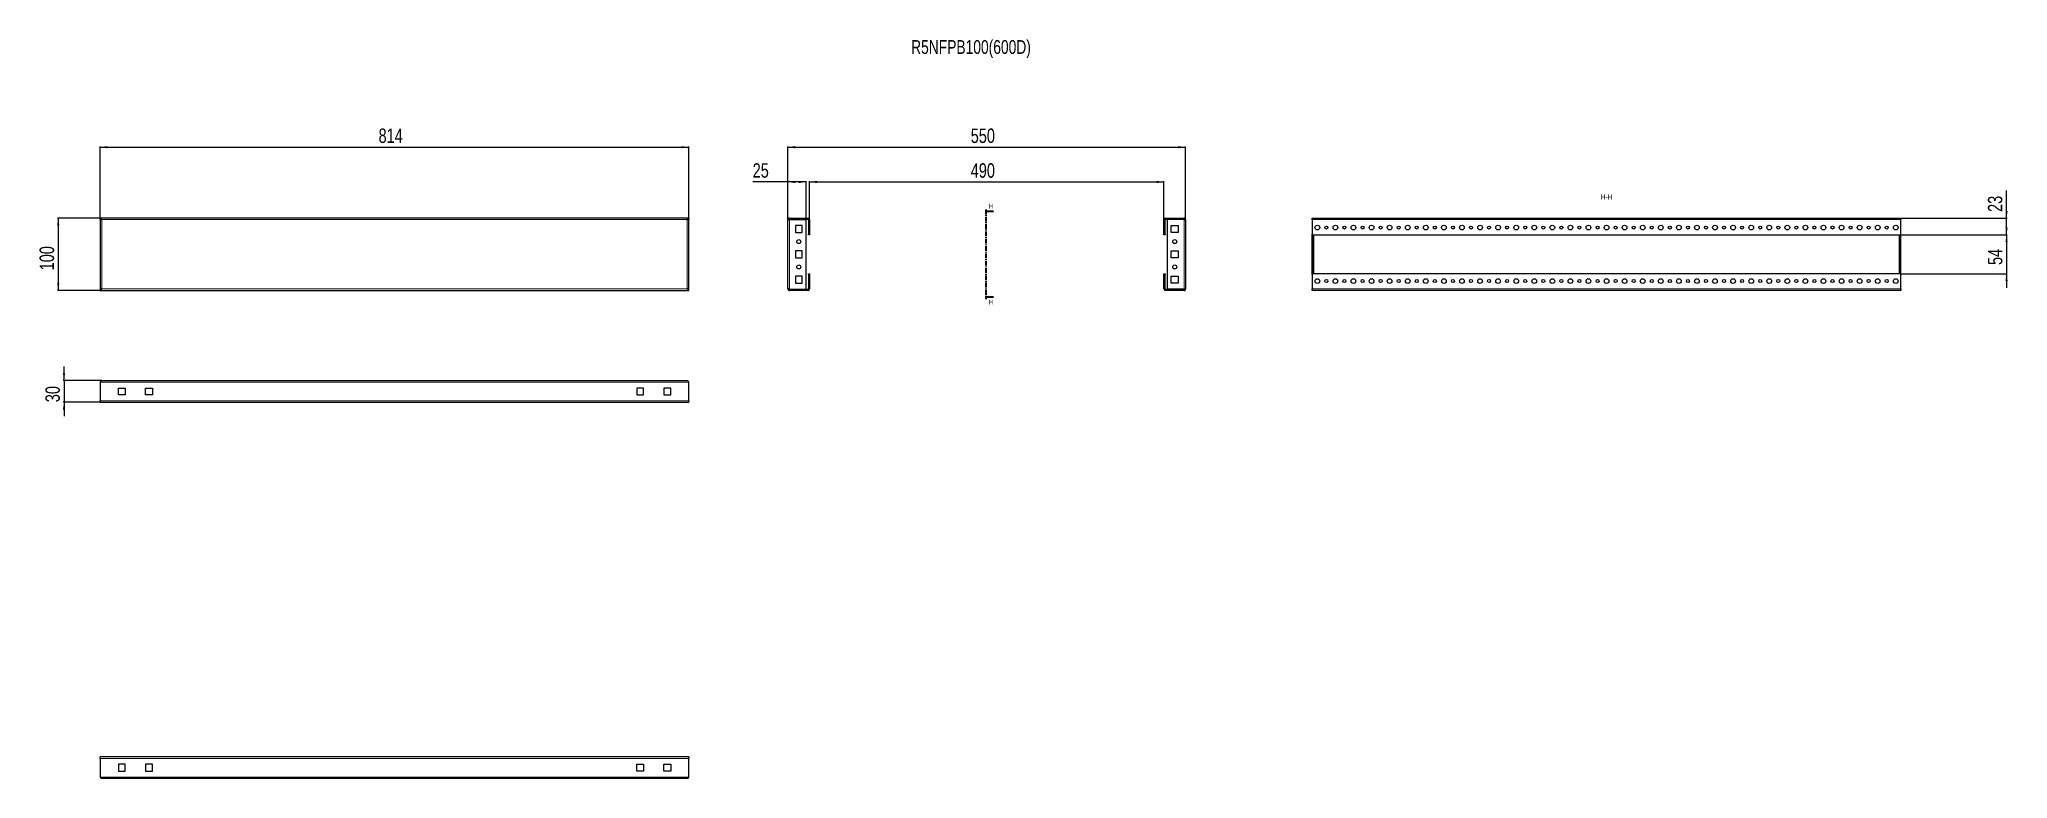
# Model space of a CAD drawing. Header units: millimetres. Extents: x -314 to 2408, y -442 to 580.
import ezdxf

# ---------------------------------------------------------------- set-up
doc = ezdxf.new("R2010")
doc.units = ezdxf.units.MM
doc.linetypes.add('CENTER', pattern=[10.16, 6.35, -1.27, 1.27, -1.27])
doc.layers.add('FORMAT', color=7, linetype='Continuous')
doc.styles.add('SLDTEXTSTYLE0', font='TXT', dxfattribs={"width": 0.75})
doc.dimstyles.new('SLDDIMSTYLE0', dxfattribs={"dimtxt": 20, "dimasz": 10, "dimexe": 0, "dimexo": 0.0625, "dimgap": 5, "dimtad": 2, "dimdec": 1, "dimrnd": 1e-09, "dimzin": 12, "dimdsep": 46, "dimtxsty": 'SLDTEXTSTYLE0', "dimsah": 1, "dimcen": 0.09, "dimadec": 0, "dimazin": 3, "dimtfac": 1, "dimtofl": 0, "dimtmove": 0, "dimatfit": 3, "dimfxl": 0, "dimfrac": 2, "dimtolj": 1, "dimtzin": 12, "dimarcsym": 0})
doc.dimstyles.new('SLDDIMSTYLE1', dxfattribs={"dimtxt": 20, "dimasz": 10, "dimexe": 0, "dimexo": 0.0625, "dimgap": 5, "dimtad": 2, "dimdec": 1, "dimrnd": 1e-09, "dimzin": 12, "dimdsep": 46, "dimtxsty": 'SLDTEXTSTYLE0', "dimsah": 1, "dimcen": 0.09, "dimadec": 0, "dimazin": 3, "dimtfac": 1, "dimtmove": 0, "dimatfit": 0, "dimfxl": 0, "dimfrac": 2, "dimtolj": 1, "dimtzin": 12, "dimarcsym": 0})

# ---------------------------------------------------------------- blocks, each defined once
blk = doc.blocks.new('_D')
at = {"layer": 'FORMAT'}
for p, q in [((-229.8, 330.6), (-229.8, 431.6)), ((-229.8, 430.6), (584.2, 430.6)), ((584.2, 330.6), (584.2, 431.6))]:
    blk.add_line(p, q, dxfattribs=at)
for points in [[(-229.8, 430.6), (-219.8, 429), (-219.8, 432.1)], [(584.2, 430.6), (574.2, 432.1), (574.2, 429)]]:
    blk.add_solid(points, dxfattribs=at)
at = {"layer": 'FORMAT', "insert": (155.1, 456.4), "char_height": 20, "attachment_point": 1, "style": 'SLDTEXTSTYLE0'}
blk.add_mtext('814', dxfattribs=at)
blk = doc.blocks.new('_D_1')
at = {"layer": 'FORMAT'}
for p, q in [((-229.8, 332.6), (-288.9, 332.6)), ((-287.9, 332.6), (-287.9, 232.6)), ((-229.8, 232.6), (-288.9, 232.6))]:
    blk.add_line(p, q, dxfattribs=at)
for points in [[(-287.9, 332.6), (-289.5, 322.6), (-286.4, 322.6)], [(-287.9, 232.6), (-286.4, 242.6), (-289.5, 242.6)]]:
    blk.add_solid(points, dxfattribs=at)
at = {"layer": 'FORMAT', "insert": (-313.7, 260.4), "char_height": 20, "attachment_point": 1, "rotation": 90, "style": 'SLDTEXTSTYLE0'}
blk.add_mtext('100', dxfattribs=at)
blk = doc.blocks.new('_D_2')
at = {"layer": 'FORMAT'}
for p, q in [((721.3, 330.5), (721.3, 431.6)), ((721.3, 430.6), (1271.3, 430.6)), ((1271.3, 330.5), (1271.3, 431.6))]:
    blk.add_line(p, q, dxfattribs=at)
for points in [[(721.3, 430.6), (731.3, 429), (731.3, 432.1)], [(1271.3, 430.6), (1261.3, 432.1), (1261.3, 429)]]:
    blk.add_solid(points, dxfattribs=at)
at = {"layer": 'FORMAT', "insert": (974.1, 456.4), "char_height": 20, "attachment_point": 1, "style": 'SLDTEXTSTYLE0'}
blk.add_mtext('550', dxfattribs=at)
blk = doc.blocks.new('_D_3')
at = {"layer": 'FORMAT'}
for p, q in [((751.3, 330.5), (751.3, 383.6)), ((751.3, 382.6), (1241.3, 382.6)), ((1241.3, 330.5), (1241.3, 383.6))]:
    blk.add_line(p, q, dxfattribs=at)
for points in [[(751.3, 382.6), (761.3, 381), (761.3, 384.1)], [(1241.3, 382.6), (1231.3, 384.1), (1231.3, 381)]]:
    blk.add_solid(points, dxfattribs=at)
at = {"layer": 'FORMAT', "insert": (974.1, 408.4), "char_height": 20, "attachment_point": 1, "style": 'SLDTEXTSTYLE0'}
blk.add_mtext('490', dxfattribs=at)
blk = doc.blocks.new('_D_4')
at = {"layer": 'FORMAT'}
for p, q in [((721.3, 382.6), (672.5, 382.6)), ((721.3, 330.5), (721.3, 383.6)), ((746.3, 382.6), (721.3, 382.6)), ((746.3, 330.6), (746.3, 383.6))]:
    blk.add_line(p, q, dxfattribs=at)
for points in [[(721.3, 382.6), (731.3, 381), (731.3, 384.1)], [(746.3, 382.6), (736.3, 384.1), (736.3, 381)]]:
    blk.add_solid(points, dxfattribs=at)
at = {"layer": 'FORMAT', "insert": (672.5, 408.4), "char_height": 20, "attachment_point": 1, "style": 'SLDTEXTSTYLE0'}
blk.add_mtext('25', dxfattribs=at)
blk = doc.blocks.new('_D_5')
at = {"layer": 'FORMAT'}
for p, q in [((-279.9, 108), (-279.9, 127.3)), ((-227.7, 108), (-280.9, 108)), ((-279.9, 108), (-279.9, 78)), ((-229.8, 78), (-280.9, 78)), ((-279.9, 78), (-279.9, 58.8))]:
    blk.add_line(p, q, dxfattribs=at)
for points in [[(-279.9, 108), (-278.4, 118), (-281.5, 118)], [(-279.9, 78), (-281.5, 68), (-278.4, 68)]]:
    blk.add_solid(points, dxfattribs=at)
at = {"layer": 'FORMAT', "insert": (-305.7, 78.2), "char_height": 20, "attachment_point": 1, "rotation": 90, "style": 'SLDTEXTSTYLE0'}
blk.add_mtext('30', dxfattribs=at)
blk = doc.blocks.new('_D_6')
at = {"layer": 'FORMAT'}
for p, q in [((2406.6, 309.6), (2406.6, 328.8)), ((2259.5, 309.6), (2407.6, 309.6)), ((2406.6, 309.6), (2406.6, 255.6)), ((2259.5, 255.6), (2407.6, 255.6)), ((2406.6, 255.6), (2406.6, 236.3))]:
    blk.add_line(p, q, dxfattribs=at)
for points in [[(2406.6, 309.6), (2408.2, 319.6), (2405.1, 319.6)], [(2406.6, 255.6), (2405.1, 245.6), (2408.2, 245.6)]]:
    blk.add_solid(points, dxfattribs=at)
at = {"layer": 'FORMAT', "insert": (2380.8, 267.8), "char_height": 20, "attachment_point": 1, "rotation": 90, "style": 'SLDTEXTSTYLE0'}
blk.add_mtext('54', dxfattribs=at)
blk = doc.blocks.new('_D_7')
at = {"layer": 'FORMAT'}
for p, q in [((2406.6, 332.6), (2406.6, 370.7)), ((2260.5, 332.6), (2407.6, 332.6)), ((2406.6, 309.6), (2406.6, 332.6)), ((2259.5, 309.6), (2407.6, 309.6)), ((2406.6, 309.6), (2406.6, 290.3))]:
    blk.add_line(p, q, dxfattribs=at)
for points in [[(2406.6, 332.6), (2408.2, 342.6), (2405.1, 342.6)], [(2406.6, 309.6), (2405.1, 299.6), (2408.2, 299.6)]]:
    blk.add_solid(points, dxfattribs=at)
at = {"layer": 'FORMAT', "insert": (2380.8, 341.1), "char_height": 20, "attachment_point": 1, "rotation": 90, "style": 'SLDTEXTSTYLE0'}
blk.add_mtext('23', dxfattribs=at)

msp = doc.modelspace()

# ---------------------------------------------------------------- linework, layer by layer
at = {"color": 7, "linetype": 'Continuous', "lineweight": 25}
for p, q in [((584.22, 332.57), (-229.78, 332.57)), ((-229.78, 331.07), (-229.78, 332.57)), ((-229.78, 331.07), (-229.78, 330.57)), ((-229.78, 330.57), (-229.78, 234.57)), ((-229.78, 330.57), (-228.28, 330.57)), ((584.22, 330.57), (582.72, 330.57)), ((584.22, 332.57), (584.22, 331.07)), ((584.22, 330.57), (584.22, 331.07)), ((584.22, 234.57), (584.22, 330.57)), ((721.27, 234.67), (721.27, 330.47)), ((723.37, 332.57), (723.37, 331.07)), ((723.37, 332.57), (749.17, 332.57)), ((723.37, 331.07), (749.17, 331.07)), ((723.37, 330.57), (746.27, 330.57)), ((746.27, 234.57), (746.27, 330.57)), ((749.77, 330.47), (749.77, 310.57)), ((751.27, 330.47), (751.27, 310.57)), ((1241.27, 310.57), (1241.27, 330.47)), ((1242.77, 310.57), (1242.77, 330.47)), ((1243.37, 332.57), (1269.17, 332.57)), ((1243.37, 331.07), (1269.17, 331.07)), ((1246.27, 234.57), (1246.27, 330.57)), ((1269.17, 330.57), (1246.27, 330.57)), ((1269.17, 331.07), (1269.17, 332.57)), ((1271.27, 330.47), (1271.27, 234.67)), ((1446.45, 330.47), (1446.45, 332.57)), ((1446.45, 332.57), (2260.45, 332.57)), ((1446.45, 330.47), (1446.45, 310.57)), ((2260.45, 332.57), (2260.45, 330.47)), ((2260.45, 310.57), (2260.45, 330.47)), ((731.52, 322.32), (731.52, 312.82)), ((741.02, 322.32), (731.52, 322.32)), ((731.52, 312.82), (741.02, 312.82)), ((741.02, 312.82), (741.02, 322.32)), ((749.77, 310.57), (751.27, 310.57)), ((749.77, 309.57), (749.77, 310.57)), ((751.27, 309.57), (749.77, 309.57)), ((751.27, 310.57), (751.27, 309.57)), ((1241.27, 310.57), (1242.77, 310.57)), ((1241.27, 309.57), (1241.27, 310.57)), ((1242.77, 309.57), (1241.27, 309.57)), ((1242.77, 310.57), (1242.77, 309.57)), ((1251.52, 322.32), (1261.02, 322.32)), ((1251.52, 312.82), (1251.52, 322.32)), ((1261.02, 312.82), (1251.52, 312.82)), ((1261.02, 322.32), (1261.02, 312.82)), ((1446.45, 310.57), (1447.45, 309.57)), ((1446.45, 254.57), (1446.45, 310.57)), ((1447.45, 309.57), (2259.45, 309.57)), ((1447.95, 255.57), (1447.95, 309.57)), ((2258.95, 255.57), (2258.95, 309.57)), ((2259.45, 309.57), (2260.45, 310.57)), ((2260.45, 254.57), (2260.45, 310.57)), ((731.52, 287.32), (731.52, 277.82)), ((741.02, 287.32), (731.52, 287.32)), ((731.52, 277.82), (741.02, 277.82)), ((741.02, 277.82), (741.02, 287.32)), ((1251.52, 287.32), (1261.02, 287.32)), ((1251.52, 277.82), (1251.52, 287.32)), ((1261.02, 277.82), (1251.52, 277.82)), ((1261.02, 287.32), (1261.02, 277.82)), ((741.02, 252.32), (731.52, 252.32)), ((731.52, 252.32), (731.52, 242.82)), ((741.02, 242.82), (741.02, 252.32)), ((749.77, 254.57), (749.77, 255.57)), ((749.77, 255.57), (751.27, 255.57)), ((751.27, 254.57), (749.77, 254.57)), ((749.77, 254.57), (749.77, 234.67)), ((751.27, 255.57), (751.27, 254.57)), ((751.27, 254.57), (751.27, 234.67)), ((1241.27, 255.57), (1242.77, 255.57)), ((1241.27, 254.57), (1241.27, 255.57)), ((1241.27, 234.67), (1241.27, 254.57)), ((1242.77, 254.57), (1241.27, 254.57)), ((1242.77, 255.57), (1242.77, 254.57)), ((1242.77, 234.67), (1242.77, 254.57)), ((1251.52, 252.32), (1261.02, 252.32)), ((1251.52, 242.82), (1251.52, 252.32)), ((1261.02, 252.32), (1261.02, 242.82)), ((1447.45, 255.57), (1446.45, 254.57)), ((1446.45, 254.57), (1446.45, 234.67)), ((2259.45, 255.57), (1447.45, 255.57)), ((2260.45, 254.57), (2259.45, 255.57)), ((2260.45, 234.67), (2260.45, 254.57)), ((-228.28, 234.57), (-229.78, 234.57)), ((-229.78, 234.57), (-229.78, 234.07)), ((-229.78, 234.07), (-229.78, 232.57)), ((-229.78, 232.57), (584.22, 232.57)), ((582.72, 234.57), (584.22, 234.57)), ((584.22, 234.07), (584.22, 234.57)), ((584.22, 232.57), (584.22, 234.07)), ((723.37, 234.57), (746.27, 234.57)), ((723.37, 232.57), (723.37, 234.07)), ((749.17, 234.07), (723.37, 234.07)), ((749.17, 232.57), (723.37, 232.57)), ((731.52, 242.82), (741.02, 242.82)), ((1269.17, 234.07), (1243.37, 234.07)), ((1269.17, 232.57), (1243.37, 232.57)), ((1269.17, 234.57), (1246.27, 234.57)), ((1261.02, 242.82), (1251.52, 242.82)), ((1269.17, 234.07), (1269.17, 232.57)), ((1446.45, 232.57), (1446.45, 234.67)), ((2260.45, 232.57), (1446.45, 232.57)), ((2260.45, 234.67), (2260.45, 232.57)), ((-229.78, 105.92), (-229.78, 80.12)), ((-227.68, 108.02), (582.12, 108.02)), ((-204.78, 97.77), (-195.28, 97.77)), ((-204.78, 88.27), (-204.78, 97.77)), ((-195.28, 88.27), (-204.78, 88.27)), ((-195.28, 97.77), (-195.28, 88.27)), ((-167.28, 97.77), (-157.78, 97.77)), ((-167.28, 88.27), (-167.28, 97.77)), ((-157.78, 88.27), (-167.28, 88.27)), ((-157.78, 97.77), (-157.78, 88.27)), ((521.72, 97.77), (512.22, 97.77)), ((512.22, 97.77), (512.22, 88.27)), ((512.22, 88.27), (521.72, 88.27)), ((521.72, 88.27), (521.72, 97.77)), ((549.72, 97.77), (549.72, 88.27)), ((559.22, 97.77), (549.72, 97.77)), ((549.72, 88.27), (559.22, 88.27)), ((559.22, 88.27), (559.22, 97.77)), ((584.22, 80.12), (584.22, 105.92)), ((-229.78, 78.02), (-229.78, 80.12)), ((-229.78, 78.02), (584.22, 78.02)), ((584.22, 80.12), (584.22, 78.02)), ((584.22, -411.98), (-229.78, -411.98)), ((-229.78, -414.08), (-229.78, -411.98)), ((-229.78, -414.08), (-229.78, -439.88)), ((-195.28, -422.23), (-204.78, -422.23)), ((-204.78, -422.23), (-204.78, -431.73)), ((-204.78, -431.73), (-195.28, -431.73)), ((-195.28, -431.73), (-195.28, -422.23)), ((-157.78, -422.23), (-167.28, -422.23)), ((-167.28, -422.23), (-167.28, -431.73)), ((-167.28, -431.73), (-157.78, -431.73)), ((-157.78, -431.73), (-157.78, -422.23)), ((512.22, -431.73), (512.22, -422.23)), ((512.22, -422.23), (521.72, -422.23)), ((521.72, -431.73), (512.22, -431.73)), ((521.72, -422.23), (521.72, -431.73)), ((549.72, -422.23), (559.22, -422.23)), ((549.72, -431.73), (549.72, -422.23)), ((559.22, -431.73), (549.72, -431.73)), ((559.22, -422.23), (559.22, -431.73)), ((584.22, -411.98), (584.22, -414.08)), ((584.22, -439.88), (584.22, -414.08)), ((582.12, -441.98), (-227.68, -441.98))]:
    msp.add_line(p, q, dxfattribs=at)
at = {"color": 8, "linetype": 'Continuous', "lineweight": 18}
for p, q in [((582.12, 330.47), (-227.68, 330.47)), ((-227.68, 330.47), (-227.68, 234.67)), ((582.12, 234.67), (582.12, 330.47)), ((723.37, 234.57), (723.37, 330.57)), ((749.17, 331.07), (749.17, 332.57)), ((749.77, 330.47), (751.27, 330.47)), ((1242.77, 330.47), (1241.27, 330.47)), ((1243.37, 331.07), (1243.37, 332.57)), ((1269.17, 330.57), (1269.17, 234.57)), ((1446.45, 330.47), (2260.45, 330.47)), ((1448.55, 255.57), (1448.55, 309.57)), ((2258.35, 309.57), (2258.35, 255.57)), ((-227.68, 234.67), (582.12, 234.67)), ((749.17, 234.07), (749.17, 232.57)), ((749.77, 234.67), (751.27, 234.67)), ((1242.77, 234.67), (1241.27, 234.67)), ((1243.37, 234.07), (1243.37, 232.57)), ((2260.45, 234.67), (1446.45, 234.67)), ((-229.78, 105.92), (584.22, 105.92)), ((-229.78, 80.12), (584.22, 80.12)), ((584.22, -414.08), (-229.78, -414.08)), ((584.22, -439.88), (-229.78, -439.88))]:
    msp.add_line(p, q, dxfattribs=at)
at = {"color": 7, "linetype": 'CENTER', "lineweight": 35}
msp.add_line((994.74, 344.57), (994.74, 220.56), dxfattribs=at)
at = {"color": 7, "linetype": 'Continuous', "lineweight": 35}
for p, q in [((1005.38, 341.57), (994.74, 341.57)), ((1005.38, 223.56), (994.74, 223.56))]:
    msp.add_line(p, q, dxfattribs=at)
at = {"color": 7, "linetype": 'Continuous', "lineweight": 25}
for centre, radius in [((736.27, 300.07), 2.75), ((1256.27, 300.07), 2.75), ((1453.45, 319.57), 3.25), ((1465.95, 319.57), 2.1), ((1478.45, 319.57), 3.25), ((1490.95, 319.57), 2.1), ((1503.45, 319.57), 3.25), ((1515.95, 319.57), 2.1), ((1528.45, 319.57), 3.25), ((1540.95, 319.57), 2.1), ((1553.45, 319.57), 3.25), ((1565.95, 319.57), 2.1), ((1578.45, 319.57), 3.25), ((1590.95, 319.57), 2.1), ((1603.45, 319.57), 3.25), ((1615.95, 319.57), 2.1), ((1628.45, 319.57), 3.25), ((1640.95, 319.57), 2.1), ((1653.45, 319.57), 3.25), ((1665.95, 319.57), 2.1), ((1678.45, 319.57), 3.25), ((1690.95, 319.57), 2.1), ((1703.45, 319.57), 3.25), ((1715.95, 319.57), 2.1), ((1728.45, 319.57), 3.25), ((1740.95, 319.57), 2.1), ((1753.45, 319.57), 3.25), ((1765.95, 319.57), 2.1), ((1778.45, 319.57), 3.25), ((1790.95, 319.57), 2.1), ((1803.45, 319.57), 3.25), ((1815.95, 319.57), 2.1), ((1828.45, 319.57), 3.25), ((1840.95, 319.57), 2.1), ((1853.45, 319.57), 3.25), ((1865.95, 319.57), 2.1), ((1878.45, 319.57), 3.25), ((1890.95, 319.57), 2.1), ((1903.45, 319.57), 3.25), ((1915.95, 319.57), 2.1), ((1928.45, 319.57), 3.25), ((1940.95, 319.57), 2.1), ((1953.45, 319.57), 3.25), ((1965.95, 319.57), 2.1), ((1978.45, 319.57), 3.25), ((1990.95, 319.57), 2.1), ((2003.45, 319.57), 3.25), ((2015.95, 319.57), 2.1), ((2028.45, 319.57), 3.25), ((2040.95, 319.57), 2.1), ((2053.45, 319.57), 3.25), ((2065.95, 319.57), 2.1), ((2078.45, 319.57), 3.25), ((2090.95, 319.57), 2.1), ((2103.45, 319.57), 3.25), ((2115.95, 319.57), 2.1), ((2128.45, 319.57), 3.25), ((2140.95, 319.57), 2.1), ((2153.45, 319.57), 3.25), ((2165.95, 319.57), 2.1), ((2178.45, 319.57), 3.25), ((2190.95, 319.57), 2.1), ((2203.45, 319.57), 3.25), ((2215.95, 319.57), 2.1), ((2228.45, 319.57), 3.25), ((2240.95, 319.57), 2.1), ((2253.45, 319.57), 3.25), ((736.27, 265.07), 2.75), ((1256.27, 265.07), 2.75), ((1453.45, 245.57), 3.25), ((1465.95, 245.57), 2.1), ((1478.45, 245.57), 3.25), ((1490.95, 245.57), 2.1), ((1503.45, 245.57), 3.25), ((1515.95, 245.57), 2.1), ((1528.45, 245.57), 3.25), ((1540.95, 245.57), 2.1), ((1553.45, 245.57), 3.25), ((1565.95, 245.57), 2.1), ((1578.45, 245.57), 3.25), ((1590.95, 245.57), 2.1), ((1603.45, 245.57), 3.25), ((1615.95, 245.57), 2.1), ((1628.45, 245.57), 3.25), ((1640.95, 245.57), 2.1), ((1653.45, 245.57), 3.25), ((1665.95, 245.57), 2.1), ((1678.45, 245.57), 3.25), ((1690.95, 245.57), 2.1), ((1703.45, 245.57), 3.25), ((1715.95, 245.57), 2.1), ((1728.45, 245.57), 3.25), ((1740.95, 245.57), 2.1), ((1753.45, 245.57), 3.25), ((1765.95, 245.57), 2.1), ((1778.45, 245.57), 3.25), ((1790.95, 245.57), 2.1), ((1803.45, 245.57), 3.25), ((1815.95, 245.57), 2.1), ((1828.45, 245.57), 3.25), ((1840.95, 245.57), 2.1), ((1853.45, 245.57), 3.25), ((1865.95, 245.57), 2.1), ((1878.45, 245.57), 3.25), ((1890.95, 245.57), 2.1), ((1903.45, 245.57), 3.25), ((1915.95, 245.57), 2.1), ((1928.45, 245.57), 3.25), ((1940.95, 245.57), 2.1), ((1953.45, 245.57), 3.25), ((1965.95, 245.57), 2.1), ((1978.45, 245.57), 3.25), ((1990.95, 245.57), 2.1), ((2003.45, 245.57), 3.25), ((2015.95, 245.57), 2.1), ((2028.45, 245.57), 3.25), ((2040.95, 245.57), 2.1), ((2053.45, 245.57), 3.25), ((2065.95, 245.57), 2.1), ((2078.45, 245.57), 3.25), ((2090.95, 245.57), 2.1), ((2103.45, 245.57), 3.25), ((2115.95, 245.57), 2.1), ((2128.45, 245.57), 3.25), ((2140.95, 245.57), 2.1), ((2153.45, 245.57), 3.25), ((2165.95, 245.57), 2.1), ((2178.45, 245.57), 3.25), ((2190.95, 245.57), 2.1), ((2203.45, 245.57), 3.25), ((2215.95, 245.57), 2.1), ((2228.45, 245.57), 3.25), ((2240.95, 245.57), 2.1), ((2253.45, 245.57), 3.25)]:
    msp.add_circle(centre, radius, dxfattribs=at)
for centre, radius, start, end in [((749.17, 330.47), 2.1, 0, 90), ((749.17, 330.47), 0.6, 0, 90), ((1243.37, 330.47), 2.1, 90, 180), ((1243.37, 330.47), 0.6, 90, 180), ((749.17, 234.67), 2.1, 270, 0), ((749.17, 234.67), 0.6, 270, 360), ((1243.37, 234.67), 2.1, 180, 270), ((1243.37, 234.67), 0.6, 180, 270)]:
    msp.add_arc(centre, radius, start, end, dxfattribs=at)
for points, knots in [([(-227.68, 330.47), (-227.86, 330.75), (-228.22, 331.31), (-228.75, 332.01), (-229.27, 332.48), (-229.62, 332.54), (-229.78, 332.57)], [0, 0, 0, 0, 0.2547527, 0.5096447, 0.7645377, 1, 1, 1, 1]), ([(-227.68, 330.47), (-227.86, 330.55), (-228.23, 330.71), (-228.92, 330.98), (-229.44, 331.03), (-229.78, 331.07)], [0, 0, 0, 0, 0.2598775, 0.5197391, 1, 1, 1, 1]), ([(1271.27, 330.47), (1271.23, 330.75), (1271.17, 331.31), (1270.66, 332.01), (1269.97, 332.48), (1269.43, 332.54), (1269.17, 332.57)], [0, 0, 0, 0, 0.2547527, 0.5096447, 0.7645377, 1, 1, 1, 1]), ([(1269.77, 330.47), (1269.76, 330.55), (1269.74, 330.71), (1269.55, 330.98), (1269.32, 331.03), (1269.17, 331.07)], [0, 0, 0, 0, 0.2598775, 0.5197391, 1, 1, 1, 1]), ([(582.12, 108.02), (582.3, 107.99), (582.65, 107.92), (583.19, 107.42), (583.71, 106.72), (584.06, 106.18), (584.22, 105.92)], [0, 0, 0, 0, 0.2547527, 0.5096447, 0.7645377, 1, 1, 1, 1]), ([(-227.68, -441.98), (-227.86, -441.95), (-228.22, -441.88), (-228.75, -441.38), (-229.27, -440.68), (-229.62, -440.14), (-229.78, -439.88)], [0, 0, 0, 0, 0.2547527, 0.5096447, 0.7645377, 1, 1, 1, 1])]:
    msp.add_open_spline(points, degree=3, knots=knots, dxfattribs=at)
for points in [[(-229.78, 330.57), (-229.75, 330.56), (-229.69, 330.54), (-229.2, 330.52), (-228.51, 330.49), (-227.96, 330.47), (-227.68, 330.47)], [(584.22, 332.57), (584.04, 332.53), (583.69, 332.47), (583.17, 331.99), (582.64, 331.29), (582.29, 330.74), (582.12, 330.47)], [(584.22, 331.07), (583.87, 331.03), (583.17, 330.95), (582.47, 330.63), (582.12, 330.47)], [(582.12, 330.47), (582.39, 330.47), (582.95, 330.49), (583.64, 330.52), (584.13, 330.54), (584.19, 330.56), (584.22, 330.57)], [(723.37, 332.57), (723.09, 332.53), (722.54, 332.47), (721.85, 331.99), (721.36, 331.29), (721.3, 330.74), (721.27, 330.47)], [(721.27, 330.47), (721.3, 330.47), (721.36, 330.49), (721.85, 330.52), (722.54, 330.54), (723.09, 330.56), (723.37, 330.57)], [(723.37, 331.07), (723.21, 331.03), (722.88, 330.95), (722.81, 330.63), (722.77, 330.47)], [(1269.17, 330.57), (1269.44, 330.56), (1269.99, 330.54), (1270.69, 330.52), (1271.17, 330.49), (1271.24, 330.47), (1271.27, 330.47)], [(-229.78, 234.07), (-229.43, 234.1), (-228.73, 234.18), (-228.03, 234.5), (-227.68, 234.67)], [(-229.78, 232.57), (-229.61, 232.6), (-229.26, 232.66), (-228.73, 233.15), (-228.21, 233.84), (-227.86, 234.39), (-227.68, 234.67)], [(-227.68, 234.67), (-227.96, 234.66), (-228.51, 234.64), (-229.2, 234.62), (-229.69, 234.59), (-229.75, 234.57), (-229.78, 234.57)], [(582.12, 234.67), (582.29, 234.39), (582.64, 233.84), (583.17, 233.15), (583.69, 232.66), (584.04, 232.6), (584.22, 232.57)], [(582.12, 234.67), (582.47, 234.5), (583.17, 234.18), (583.87, 234.1), (584.22, 234.07)], [(584.22, 234.57), (584.19, 234.57), (584.13, 234.59), (583.64, 234.62), (582.95, 234.64), (582.39, 234.66), (582.12, 234.67)], [(723.37, 234.57), (723.09, 234.57), (722.54, 234.59), (721.85, 234.62), (721.36, 234.64), (721.3, 234.66), (721.27, 234.67)], [(721.27, 234.67), (721.3, 234.39), (721.36, 233.84), (721.85, 233.15), (722.54, 232.66), (723.09, 232.6), (723.37, 232.57)], [(722.77, 234.67), (722.81, 234.5), (722.88, 234.18), (723.21, 234.1), (723.37, 234.07)], [(1269.17, 234.07), (1269.33, 234.1), (1269.65, 234.18), (1269.73, 234.5), (1269.77, 234.67)], [(1269.17, 232.57), (1269.44, 232.6), (1269.99, 232.66), (1270.69, 233.15), (1271.17, 233.84), (1271.24, 234.39), (1271.27, 234.67)], [(1271.27, 234.67), (1271.24, 234.66), (1271.17, 234.64), (1270.69, 234.62), (1269.99, 234.59), (1269.44, 234.57), (1269.17, 234.57)], [(-229.78, 105.92), (-229.61, 106.19), (-229.26, 106.75), (-228.73, 107.44), (-228.21, 107.92), (-227.86, 107.99), (-227.68, 108.02)], [(584.22, -439.88), (584.04, -440.16), (583.69, -440.71), (583.17, -441.4), (582.64, -441.89), (582.29, -441.95), (582.12, -441.98)]]:
    msp.add_open_spline(points, degree=3, dxfattribs=at)
at = {"color": 7, "linetype": 'Continuous', "lineweight": 35}
for points in [[(994.74, 341.57), (1001.74, 340.45), (1001.74, 342.69)], [(994.74, 223.56), (1001.74, 222.44), (1001.74, 224.68)]]:
    msp.add_solid(points, dxfattribs=at)

# ---------------------------------------------------------------- texts
at = {"color": 7, "linetype": 'Continuous', "char_height": 7, "attachment_point": 1, "style": 'SLDTEXTSTYLE0'}
for insert in [(999.01, 352.68), (999.01, 219.86)]:
    msp.add_mtext('H', dxfattribs=dict(at, insert=insert))
at = {"layer": 'FORMAT', "style": 'SLDTEXTSTYLE0'}
for s, insert, char_height, attachment_point in [('R5NFPB100(600D)', (891.62, 578.54), 19.05, 1), ('H-H', (1853.47, 365.26), 7, 2)]:
    msp.add_mtext(s, dxfattribs=dict(at, insert=insert, char_height=char_height, attachment_point=attachment_point))

# ---------------------------------------------------------------- dimensions: what is measured, and where the dimension line sits
at = {"layer": 'FORMAT'}
for base, p1, p2, picture, middle in [((584.22, 430.57), (-229.78, 330.57), (584.22, 330.57), '_D', (177.22, 430.57)), ((1271.27, 430.57), (721.27, 330.47), (1271.27, 330.47), '_D_2', (996.27, 430.57)), ((721.27, 382.57), (746.27, 330.57), (721.27, 330.47), '_D_4', (687.26, 382.57)), ((1241.27, 382.57), (751.27, 330.47), (1241.27, 330.47), '_D_3', (996.27, 382.57))]:
    dim = msp.add_linear_dim(base=base, p1=p1, p2=p2, dimstyle='SLDDIMSTYLE0', dxfattribs=at)
    dim.commit()
    dim.dimension.update_dxf_attribs({"geometry": picture, "text_midpoint": middle, "dimtype": 160})
for base, p1, p2, dimstyle, picture, middle in [((2406.61, 332.57), (2259.45, 309.57), (2260.45, 332.57), 'SLDDIMSTYLE1', '_D_7', (2406.61, 355.89)), ((-287.95, 232.57), (-229.78, 332.57), (-229.78, 232.57), 'SLDDIMSTYLE0', '_D_1', (-287.95, 282.57)), ((2406.61, 255.57), (2259.45, 309.57), (2259.45, 255.57), 'SLDDIMSTYLE1', '_D_6', (2406.61, 282.57)), ((-279.95, 78.02), (-227.68, 108.02), (-229.78, 78.02), 'SLDDIMSTYLE1', '_D_5', (-279.95, 93.02))]:
    dim = msp.add_linear_dim(base=base, p1=p1, p2=p2, angle=90, dimstyle=dimstyle, dxfattribs=at)
    dim.commit()
    dim.dimension.update_dxf_attribs({"geometry": picture, "text_midpoint": middle, "dimtype": 160})

doc.saveas('drawing.dxf')
